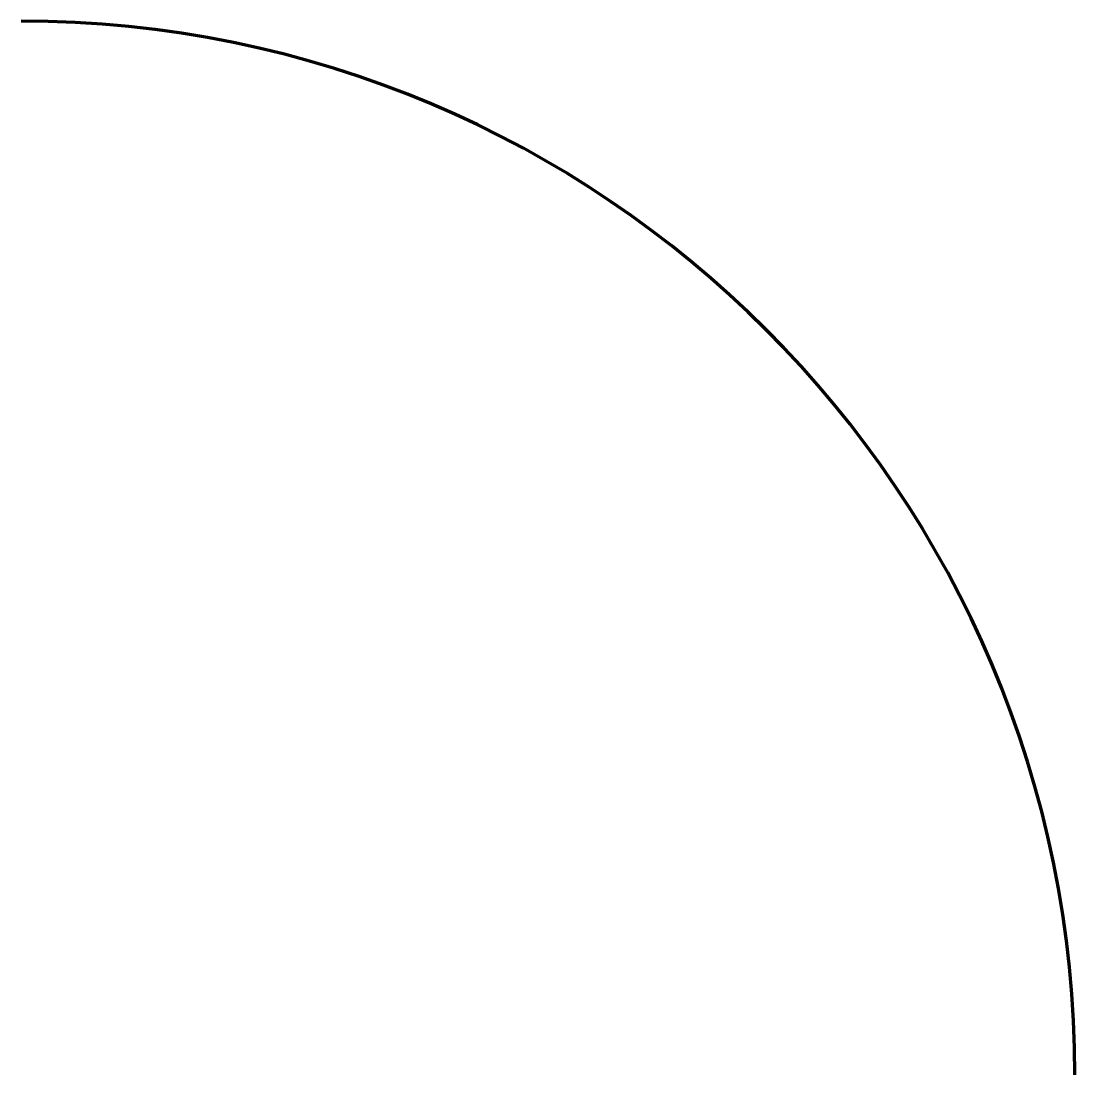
# Model space of a CAD drawing. Header units: centimetres. Extents: x 0 to 15, y -15 to 0.
import ezdxf

# ---------------------------------------------------------------- set-up
doc = ezdxf.new("R2010")
doc.units = ezdxf.units.CM
doc.header["$MEASUREMENT"] = 0
doc.layers.add('Layer 1', color=7, linetype='Continuous', lineweight=0)

msp = doc.modelspace()

# ---------------------------------------------------------------- linework, layer by layer
at = {"layer": 'Layer 1', "color": 250, "lineweight": 70, "true_color": 0x231f20}
msp.add_open_spline([(14.989, -15.029), (14.989, -6.745), (8.273, -0.029), (-0.011, -0.029)], degree=3, dxfattribs=at)

doc.saveas('drawing.dxf')
